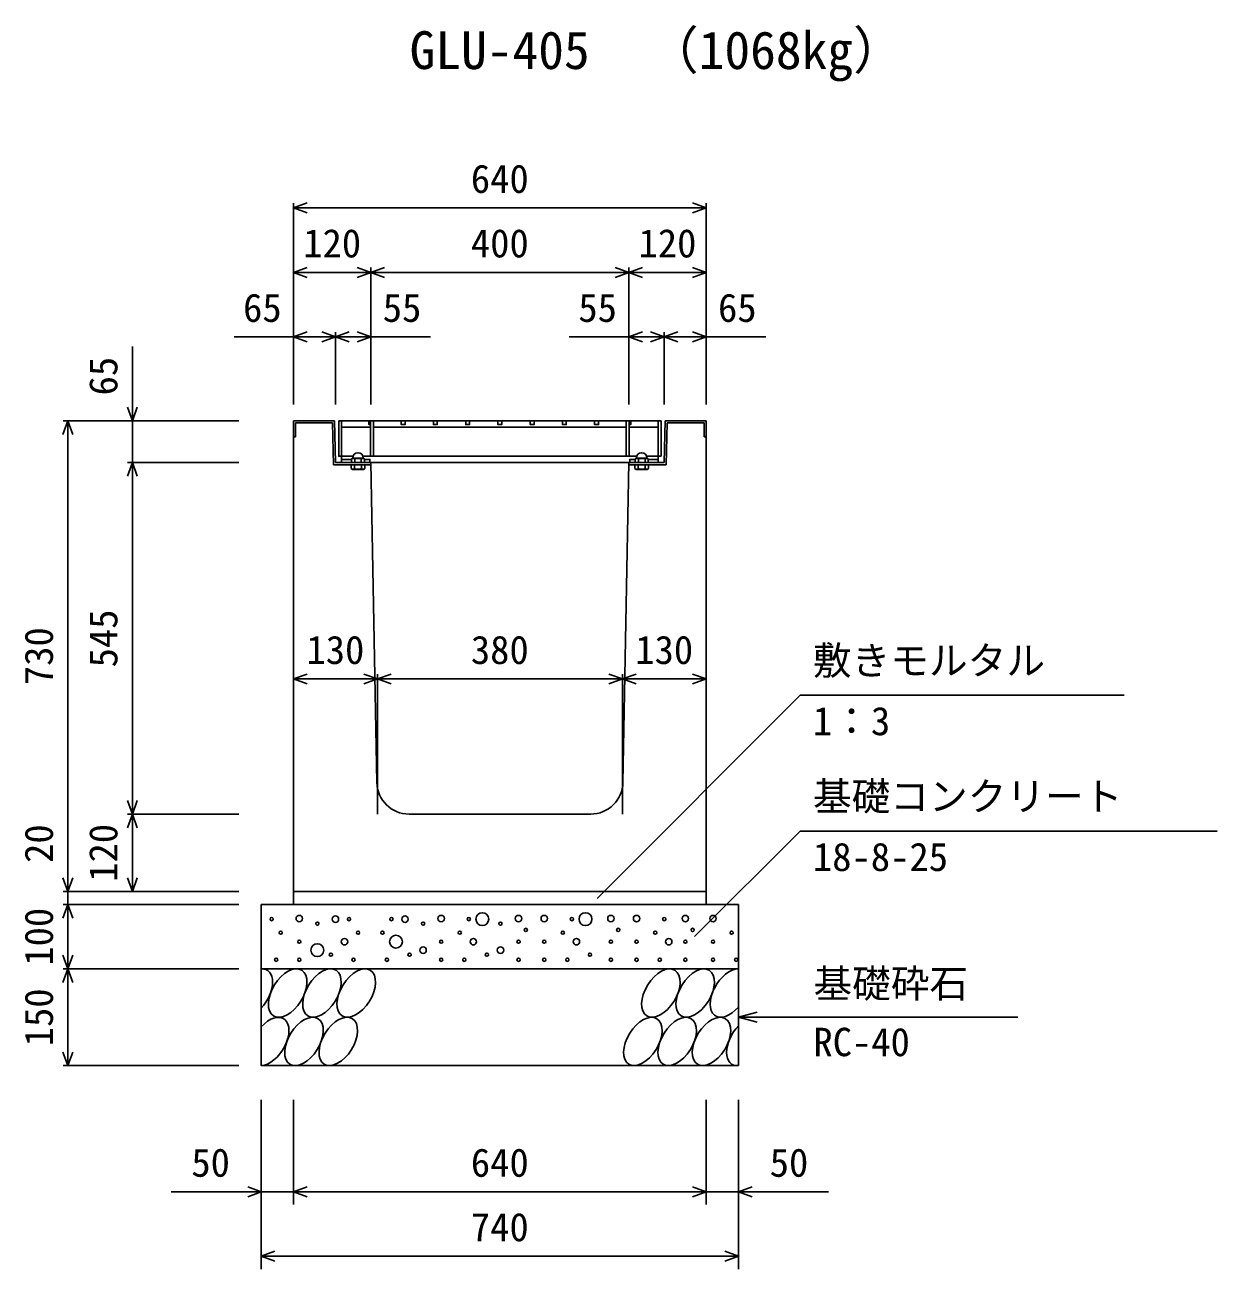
# Model space of a CAD drawing. Units: millimetres, scale not verified. Extents: x -25200 to 25200, y -8910 to 8910.
# Drawn here: x 12819 to 14669, y 4017 to 5946 of the extents above; entities that cross this region are included whole.
import ezdxf
from ezdxf.enums import TextEntityAlignment as Align

# ---------------------------------------------------------------- set-up
doc = ezdxf.new("R2010")
doc.units = ezdxf.units.MM
doc.header["$LTSCALE"] = 30
for name, color, linetype, lineweight in [('0-0_DIM', 7, 'Continuous', 25), ('0-2_HATCH', 6, 'Continuous', 25), ('0-5_OUTLINE', 3, 'Continuous', 25), ('0-7_TXT', 7, 'Continuous', 25)]:
    doc.layers.add(name, color=color, linetype=linetype, lineweight=lineweight)
doc.styles.add('ＭＳ ゴシック', font='')
doc.styles.get('ＭＳ ゴシック').set_extended_font_data('MS Gothic')

msp = doc.modelspace()

# ---------------------------------------------------------------- linework, layer by layer
at = {"layer": '0-0_DIM'}
for p, q in [((13236.1, 5669.64), (13236.1, 5357.03)), ((13876.1, 5662.14), (13236.1, 5662.14)), ((13876.1, 5669.64), (13876.1, 5357.03)), ((13356.1, 5562.14), (13236.1, 5562.14)), ((13356.1, 5569.64), (13356.1, 5357.03)), ((13356.1, 5562.14), (13756.1, 5562.14)), ((13756.1, 5569.64), (13756.1, 5357.03)), ((13756.1, 5562.14), (13876.1, 5562.14)), ((13236.1, 5462.14), (13143.78, 5462.14)), ((13236.1, 5462.14), (13301.1, 5462.14)), ((13301.1, 5469.64), (13301.1, 5357.03)), ((13356.1, 5462.14), (13301.1, 5462.14)), ((13356.1, 5462.14), (13448.41, 5462.14)), ((13756.1, 5462.14), (13663.78, 5462.14)), ((13756.1, 5462.14), (13811.1, 5462.14)), ((13811.1, 5469.64), (13811.1, 5357.03)), ((13876.1, 5462.14), (13811.1, 5462.14)), ((13876.1, 5462.14), (13968.41, 5462.14)), ((12986.1, 5332.11), (12986.1, 5447.31)), ((12878.6, 5332.11), (13151.1, 5332.11)), ((12886.1, 5332.11), (12886.1, 4602.11)), ((12986.1, 5332.11), (12986.1, 5267.11)), ((12978.6, 5267.11), (13151.1, 5267.11)), ((12986.1, 5267.11), (12986.1, 4722.11)), ((13366.1, 4722.11), (13366.1, 4939.19)), ((13746.1, 4722.11), (13746.1, 4939.19)), ((13366.1, 4931.69), (13236.1, 4931.69)), ((13366.1, 4931.69), (13746.1, 4931.69)), ((13746.1, 4931.69), (13876.1, 4931.69)), ((14021.67, 4906.35), (13706.79, 4591.47)), ((14021.67, 4906.35), (14524.32, 4906.35)), ((12978.6, 4722.11), (13151.1, 4722.11)), ((12986.1, 4722.11), (12986.1, 4602.11)), ((14021.67, 4695.76), (13858.01, 4532.11)), ((14021.67, 4695.76), (14668.54, 4695.76)), ((12878.6, 4602.11), (13151.1, 4602.11)), ((12878.6, 4582.11), (13151.1, 4582.11)), ((12878.6, 4482.11), (13151.1, 4482.11)), ((12886.1, 4482.11), (12886.1, 4332.11)), ((13926.1, 4407.11), (13955.07, 4414.87)), ((13926.1, 4407.11), (14359.41, 4407.11)), ((13926.1, 4407.11), (13955.07, 4399.34)), ((12878.6, 4332.11), (13151.1, 4332.11)), ((13186.1, 4016.59), (13186.1, 4278.94)), ((13236.1, 4116.59), (13236.1, 4278.94)), ((13876.1, 4116.59), (13876.1, 4278.94)), ((13926.1, 4016.59), (13926.1, 4278.94)), ((13046.21, 4136.59), (13186.1, 4136.59)), ((13186.1, 4136.59), (13236.1, 4136.59)), ((13236.1, 4136.59), (13876.1, 4136.59)), ((13926.1, 4136.59), (13876.1, 4136.59)), ((14065.98, 4136.59), (13926.1, 4136.59)), ((13186.1, 4036.59), (13926.1, 4036.59))]:
    msp.add_line(p, q, dxfattribs=at)
for points in [[(13257.24, 5654.45), (13236.1, 5662.14), (13257.24, 5669.84)], [(13854.95, 5669.84), (13876.1, 5662.14), (13854.95, 5654.45)], [(13257.24, 5554.45), (13236.1, 5562.14), (13257.24, 5569.84)], [(13334.95, 5554.45), (13356.1, 5562.14), (13334.95, 5569.84)], [(13377.24, 5554.45), (13356.1, 5562.14), (13377.24, 5569.84)], [(13734.95, 5569.84), (13756.1, 5562.14), (13734.95, 5554.45)], [(13777.24, 5569.84), (13756.1, 5562.14), (13777.24, 5554.45)], [(13854.95, 5569.84), (13876.1, 5562.14), (13854.95, 5554.45)], [(13257.24, 5469.84), (13236.1, 5462.14), (13257.24, 5454.45)], [(13279.95, 5469.84), (13301.1, 5462.14), (13279.95, 5454.45)], [(13322.24, 5469.84), (13301.1, 5462.14), (13322.24, 5454.45)], [(13334.95, 5469.84), (13356.1, 5462.14), (13334.95, 5454.45)], [(13777.24, 5469.84), (13756.1, 5462.14), (13777.24, 5454.45)], [(13789.95, 5469.84), (13811.1, 5462.14), (13789.95, 5454.45)], [(13832.24, 5469.84), (13811.1, 5462.14), (13832.24, 5454.45)], [(13854.95, 5469.84), (13876.1, 5462.14), (13854.95, 5454.45)], [(12978.4, 5353.25), (12986.1, 5332.11), (12993.79, 5353.25)], [(12878.4, 5310.96), (12886.1, 5332.11), (12893.79, 5310.96)], [(12978.4, 5245.96), (12986.1, 5267.11), (12993.79, 5245.96)], [(13257.24, 4939.38), (13236.1, 4931.69), (13257.24, 4923.99)], [(13344.95, 4939.38), (13366.1, 4931.69), (13344.95, 4923.99)], [(13387.24, 4939.38), (13366.1, 4931.69), (13387.24, 4923.99)], [(13724.95, 4939.38), (13746.1, 4931.69), (13724.95, 4923.99)], [(13767.24, 4939.38), (13746.1, 4931.69), (13767.24, 4923.99)], [(13854.95, 4939.38), (13876.1, 4931.69), (13854.95, 4923.99)], [(12993.79, 4743.25), (12986.1, 4722.11), (12978.4, 4743.25)], [(12978.4, 4700.96), (12986.1, 4722.11), (12993.79, 4700.96)], [(12893.79, 4623.25), (12886.1, 4602.11), (12878.4, 4623.25)], [(12993.79, 4623.25), (12986.1, 4602.11), (12978.4, 4623.25)], [(12886.1, 4602.11), (12886.1, 4582.11), (12886.1, 4482.11)], [(12893.79, 4560.96), (12886.1, 4582.11), (12878.4, 4560.96)], [(12893.79, 4503.25), (12886.1, 4482.11), (12878.4, 4503.25)], [(12893.79, 4460.96), (12886.1, 4482.11), (12878.4, 4460.96)], [(12893.79, 4353.25), (12886.1, 4332.11), (12878.4, 4353.25)], [(13164.95, 4144.29), (13186.1, 4136.59), (13164.95, 4128.9)], [(13257.24, 4144.29), (13236.1, 4136.59), (13257.24, 4128.9)], [(13854.95, 4144.29), (13876.1, 4136.59), (13854.95, 4128.9)], [(13947.24, 4144.29), (13926.1, 4136.59), (13947.24, 4128.9)], [(13207.24, 4044.29), (13186.1, 4036.59), (13207.24, 4028.9)], [(13904.95, 4044.29), (13926.1, 4036.59), (13904.95, 4028.9)]]:
    msp.add_lwpolyline(points, dxfattribs=at)
at = {"layer": '0-2_HATCH'}
for p, q in [((13239.3, 5328.91), (13239.3, 5307.11)), ((13239.3, 5328.91), (13296.47, 5328.91)), ((13296.47, 5328.91), (13297.97, 5263.91)), ((13806.1, 5332.11), (13306.1, 5332.11)), ((13310.6, 5332.11), (13310.6, 5267.11)), ((13355.6, 5332.11), (13355.6, 5277.11)), ((13360.1, 5332.11), (13360.1, 5277.11)), ((13752.1, 5332.11), (13752.1, 5277.11)), ((13756.6, 5332.11), (13756.6, 5277.11)), ((13801.6, 5332.11), (13801.6, 5267.11)), ((13806.1, 5332.11), (13806.1, 5277.11)), ((13815.72, 5328.91), (13814.22, 5263.91)), ((13236.1, 5307.11), (13239.3, 5307.11)), ((13310.6, 5322.11), (13355.6, 5322.11)), ((13360.1, 5322.11), (13752.1, 5322.11)), ((13756.6, 5322.11), (13801.6, 5322.11)), ((13872.9, 5307.11), (13876.1, 5307.11)), ((13325.89, 5272.11), (13310.6, 5272.11)), ((13310.6, 5267.11), (13801.6, 5267.11)), ((13327.58, 5273.91), (13325.89, 5272.94)), ((13325.89, 5267.76), (13325.89, 5272.94)), ((13326.76, 5267.11), (13325.89, 5267.76)), ((13345.44, 5267.11), (13326.76, 5267.11)), ((13344.61, 5274.24), (13327.58, 5274.24)), ((13327.58, 5274.24), (13327.58, 5273.91)), ((13344.61, 5273.91), (13327.58, 5273.91)), ((13330.99, 5267.76), (13330.99, 5272.94)), ((13341.2, 5267.76), (13341.2, 5272.94)), ((13343.77, 5277.11), (13768.43, 5277.11)), ((13344.61, 5274.24), (13344.61, 5273.91)), ((13344.61, 5273.91), (13346.3, 5272.94)), ((13345.44, 5267.11), (13346.3, 5267.76)), ((13346.3, 5267.76), (13346.3, 5272.94)), ((13767.58, 5273.91), (13765.89, 5272.94)), ((13765.89, 5267.76), (13765.89, 5272.94)), ((13766.76, 5267.11), (13765.89, 5267.76)), ((13766.76, 5267.11), (13785.44, 5267.11)), ((13767.58, 5274.24), (13784.61, 5274.24)), ((13767.58, 5274.24), (13767.58, 5273.91)), ((13767.58, 5273.91), (13784.61, 5273.91)), ((13770.99, 5267.76), (13770.99, 5272.94)), ((13781.2, 5267.76), (13781.2, 5272.94)), ((13783.77, 5277.11), (13806.1, 5277.11)), ((13784.61, 5274.24), (13784.61, 5273.91)), ((13784.61, 5273.91), (13786.3, 5272.94)), ((13785.44, 5267.11), (13786.3, 5267.76)), ((13786.3, 5267.76), (13786.3, 5272.94)), ((13786.3, 5272.11), (13801.6, 5272.11)), ((13297.97, 5263.91), (13356.17, 5263.91)), ((13346.6, 5263.91), (13325.6, 5263.91)), ((13325.6, 5263.91), (13325.6, 5257.91)), ((13327.6, 5256.41), (13325.6, 5257.91)), ((13325.92, 5257.63), (13327.6, 5256.41)), ((13344.6, 5256.41), (13327.6, 5256.41)), ((13330.6, 5263.91), (13330.6, 5257.91)), ((13341.6, 5263.91), (13341.6, 5257.91)), ((13346.27, 5257.63), (13344.6, 5256.41)), ((13346.6, 5263.91), (13346.6, 5257.91)), ((13756.1, 5263.91), (13814.22, 5263.91)), ((13765.6, 5263.91), (13765.6, 5257.91)), ((13765.6, 5263.91), (13786.6, 5263.91)), ((13765.92, 5257.63), (13767.6, 5256.41)), ((13767.6, 5256.41), (13784.6, 5256.41)), ((13770.6, 5263.91), (13770.6, 5257.91)), ((13781.6, 5263.91), (13781.6, 5257.91)), ((13784.6, 5256.41), (13786.6, 5257.91)), ((13786.27, 5257.63), (13784.6, 5256.41)), ((13786.6, 5263.91), (13786.6, 5257.91))]:
    msp.add_line(p, q, dxfattribs=at)
for points in [[(13306.1, 5332.11), (13306.1, 5277.11), (13328.43, 5277.11)], [(13355.6, 5326.11), (13353.1, 5326.11), (13353.1, 5332.11)], [(13409.1, 5332.11), (13409.1, 5326.11), (13403.1, 5326.11), (13403.1, 5332.11)], [(13459.1, 5332.11), (13459.1, 5326.11), (13453.1, 5326.11), (13453.1, 5332.11)], [(13509.1, 5332.11), (13509.1, 5326.11), (13503.1, 5326.11), (13503.1, 5332.11)], [(13559.1, 5332.11), (13559.1, 5326.11), (13553.1, 5326.11), (13553.1, 5332.11)], [(13609.1, 5332.11), (13609.1, 5326.11), (13603.1, 5326.11), (13603.1, 5332.11)], [(13659.1, 5332.11), (13659.1, 5326.11), (13653.1, 5326.11), (13653.1, 5332.11)], [(13709.1, 5332.11), (13709.1, 5326.11), (13703.1, 5326.11), (13703.1, 5332.11)], [(13759.1, 5332.11), (13759.1, 5326.11), (13756.6, 5326.11)], [(13815.72, 5328.91), (13872.9, 5328.91), (13872.9, 5307.11)], [(13354.6, 5267.11), (13354.6, 5272.11), (13346.3, 5272.11)], [(13757.6, 5267.11), (13757.6, 5272.11), (13765.89, 5272.11)]]:
    msp.add_lwpolyline(points, dxfattribs=at)
for centre, radius in [((13202.1, 4559.29), 2.5), ((13244.99, 4560.16), 5), ((13273.03, 4552.28), 2.5), ((13301.07, 4559.29), 5), ((13322.1, 4559.29), 2.5), ((13387.95, 4559.29), 2.5), ((13408.98, 4559.29), 5), ((13437.02, 4552.28), 2.5), ((13465.06, 4560.16), 5), ((13507.95, 4559.29), 2.5), ((13528.98, 4559.29), 10), ((13557.02, 4552.28), 2.5), ((13585.06, 4560.16), 5), ((13624.9, 4560.16), 5), ((13667.8, 4559.29), 2.5), ((13688.83, 4559.29), 10), ((13728.31, 4560.16), 5), ((13768.16, 4560.16), 5), ((13811.05, 4559.29), 2.5), ((13843.75, 4560.16), 5), ((13886.69, 4560.16), 5), ((13216.12, 4538.27), 2.5), ((13336.12, 4538.27), 2.5), ((13373.93, 4538.27), 2.5), ((13394.96, 4524.27), 10), ((13493.93, 4538.27), 2.5), ((13596.4, 4542.59), 2.5), ((13653.78, 4538.27), 2.5), ((13739.65, 4542.59), 2.5), ((13797.03, 4538.27), 2.5), ((13855.09, 4542.59), 2.5), ((13915.56, 4538.27), 2.5), ((13244.99, 4524.27), 2.5), ((13273.03, 4511.14), 10), ((13315.09, 4524.27), 5), ((13437.02, 4511.14), 5), ((13465.06, 4524.27), 2.5), ((13514.96, 4524.27), 5), ((13557.02, 4511.14), 5), ((13585.06, 4524.27), 2.5), ((13624.9, 4524.27), 2.5), ((13674.81, 4524.27), 5), ((13728.31, 4524.27), 2.5), ((13768.16, 4524.27), 2.5), ((13818.06, 4524.27), 5), ((13843.75, 4524.27), 2.5), ((13886.69, 4524.27), 2.5), ((13209.11, 4496.25), 2.5), ((13244.99, 4496.25), 2.5), ((13294.06, 4504.13), 2.5), ((13329.11, 4496.25), 2.5), ((13380.94, 4496.25), 2.5), ((13415.99, 4504.13), 2.5), ((13465.06, 4496.25), 2.5), ((13500.94, 4496.25), 2.5), ((13535.99, 4504.13), 2.5), ((13585.06, 4496.25), 2.5), ((13624.9, 4496.25), 2.5), ((13660.79, 4496.25), 2.5), ((13695.84, 4504.13), 2.5), ((13728.31, 4496.25), 2.5), ((13768.16, 4496.25), 2.5), ((13804.04, 4496.25), 2.5), ((13843.75, 4496.25), 2.5), ((13886.69, 4496.25), 2.5), ((13922.57, 4496.25), 2.5)]:
    msp.add_circle(centre, radius, dxfattribs=at)
for centre, radius, start, end in [((13328.44, 5268.24), 5.35, 61.49911, 118.50157), ((13328.44, 5272.45), 5.35, 241.49316, 298.50168), ((13336.1, 5274.24), 8.19, 0.00005, 180), ((13336.1, 5253.17), 20.42, 75.52626, 104.47362), ((13336.1, 5287.52), 20.42, 255.52638, 284.47379), ((13343.75, 5268.24), 5.35, 61.5, 118.50011), ((13343.75, 5272.45), 5.35, 241.49831, 298.50769), ((13768.44, 5268.24), 5.35, 61.49989, 118.5), ((13768.44, 5272.45), 5.35, 241.49231, 298.50169), ((13776.1, 5274.24), 8.19, 0, 179.99995), ((13776.1, 5253.17), 20.42, 75.52638, 104.47374), ((13776.1, 5287.52), 20.42, 255.52621, 284.47362), ((13783.75, 5268.24), 5.35, 61.49843, 118.50089), ((13783.75, 5272.45), 5.35, 241.49832, 298.50684), ((13328.1, 5260.53), 3.62, 226.39563, 313.60437), ((13336.1, 5272.53), 15.62, 249.39075, 290.60925), ((13344.1, 5260.53), 3.62, 226.39563, 313.60437), ((13768.1, 5260.53), 3.62, 226.39563, 313.60437), ((13776.1, 5272.53), 15.62, 249.39075, 290.60925), ((13784.1, 5260.53), 3.62, 226.39563, 313.60437)]:
    msp.add_arc(centre, radius, start, end, dxfattribs=at)
for centre, start_param, end_param in [((13173.73, 4444.59), 4.385593, 6.6745444), ((13912.24, 4444.59), 0.3357715, 4.4411806), ((13199.05, 4369.6), 3.5111464, 7.548991), ((13937.56, 4369.6), 1.2110787, 3.5658734)]:
    msp.add_ellipse(centre, major_axis=(21.81, 35.31), ratio=0.5792, start_param=start_param, end_param=end_param, dxfattribs=at)
for centre in [(13226.94, 4444.59), (13280.15, 4444.59), (13333.36, 4444.59), (13805.82, 4444.59), (13859.03, 4444.59), (13252.26, 4369.6), (13305.47, 4369.6), (13777.93, 4369.6), (13831.14, 4369.6), (13884.35, 4369.6)]:
    msp.add_ellipse(centre, major_axis=(21.81, 35.31), ratio=0.5792, dxfattribs=at)
at = {"layer": '0-5_OUTLINE'}
for p, q in [((13236.1, 5332.11), (13236.1, 4582.11)), ((13236.1, 5332.11), (13299.6, 5332.11)), ((13299.6, 5332.11), (13301.1, 5267.11)), ((13812.6, 5332.11), (13811.1, 5267.11)), ((13812.6, 5332.11), (13876.1, 5332.11)), ((13876.1, 5332.11), (13876.1, 4582.11)), ((13756.1, 5267.11), (13747, 4771.19)), ((13756.1, 5267.11), (13811.1, 5267.11)), ((13415.19, 4722.11), (13697.01, 4722.11)), ((13236.1, 4602.11), (13876.1, 4602.11)), ((13926.1, 4582.11), (13186.1, 4582.11)), ((13926.1, 4332.11), (13926.1, 4582.11)), ((13926.1, 4482.11), (13186.1, 4482.11))]:
    msp.add_line(p, q, dxfattribs=at)
for points in [[(13301.1, 5267.11), (13356.1, 5267.11), (13365.2, 4771.19)], [(13926.1, 4332.11), (13186.1, 4332.11), (13186.1, 4582.11)]]:
    msp.add_lwpolyline(points, dxfattribs=at)
for centre, start, end in [((13415.19, 4772.11), 181.05118, 270), ((13697.01, 4772.11), 270, 358.94882)]:
    msp.add_arc(centre, 50, start, end, dxfattribs=at)

# ---------------------------------------------------------------- texts
at = {"layer": '0-0_DIM', "style": 'ＭＳ ゴシック'}
for s, p in [('640', (13511.1, 5672.14)), ('120', (13251.1, 5572.14)), ('400', (13511.1, 5572.14)), ('120', (13771.1, 5572.14)), ('65', (13157.78, 5472.14)), ('55', (13374.42, 5472.14)), ('55', (13677.78, 5472.14)), ('65', (13894.42, 5472.14)), ('130', (13256.1, 4941.69)), ('380', (13511.1, 4941.69)), ('130', (13766.1, 4941.69)), ('敷きモルタル', (14041.67, 4925.08)), ('1：3', (14041.67, 4831.27)), ('基礎コンクリート', (14041.67, 4714.5)), ('18-8-25', (14041.67, 4620.68)), ('基礎砕石', (14042.42, 4424.28)), ('RC-40', (14042.42, 4333.59)), ('50', (13077.6, 4146.59)), ('640', (13511.1, 4146.59)), ('50', (13974.59, 4146.59)), ('740', (13511.1, 4046.59))]:
    msp.add_text(s, height=43.99, dxfattribs=at).set_placement(p, align=Align.BOTTOM_LEFT)
for s, p in [('65', (12976.1, 5371.34)), ('545', (12976.1, 4949.61)), ('730', (12876.1, 4922.11)), ('20', (12876.1, 4646.42)), ('120', (12976.1, 4617.11)), ('100', (12876.1, 4487.11)), ('150', (12876.1, 4362.11))]:
    msp.add_text(s, height=43.99, rotation=90, dxfattribs=at).set_placement(p, align=Align.BOTTOM_LEFT)
at = {"layer": '0-7_TXT', "style": 'ＭＳ ゴシック'}
for s, p in [('（1068kg）', (13784.47, 5859.83)), ('GLU-405', (13416.1, 5859.83))]:
    msp.add_text(s, height=58.65, dxfattribs=at).set_placement(p, align=Align.BOTTOM_LEFT)

doc.saveas('drawing.dxf')
